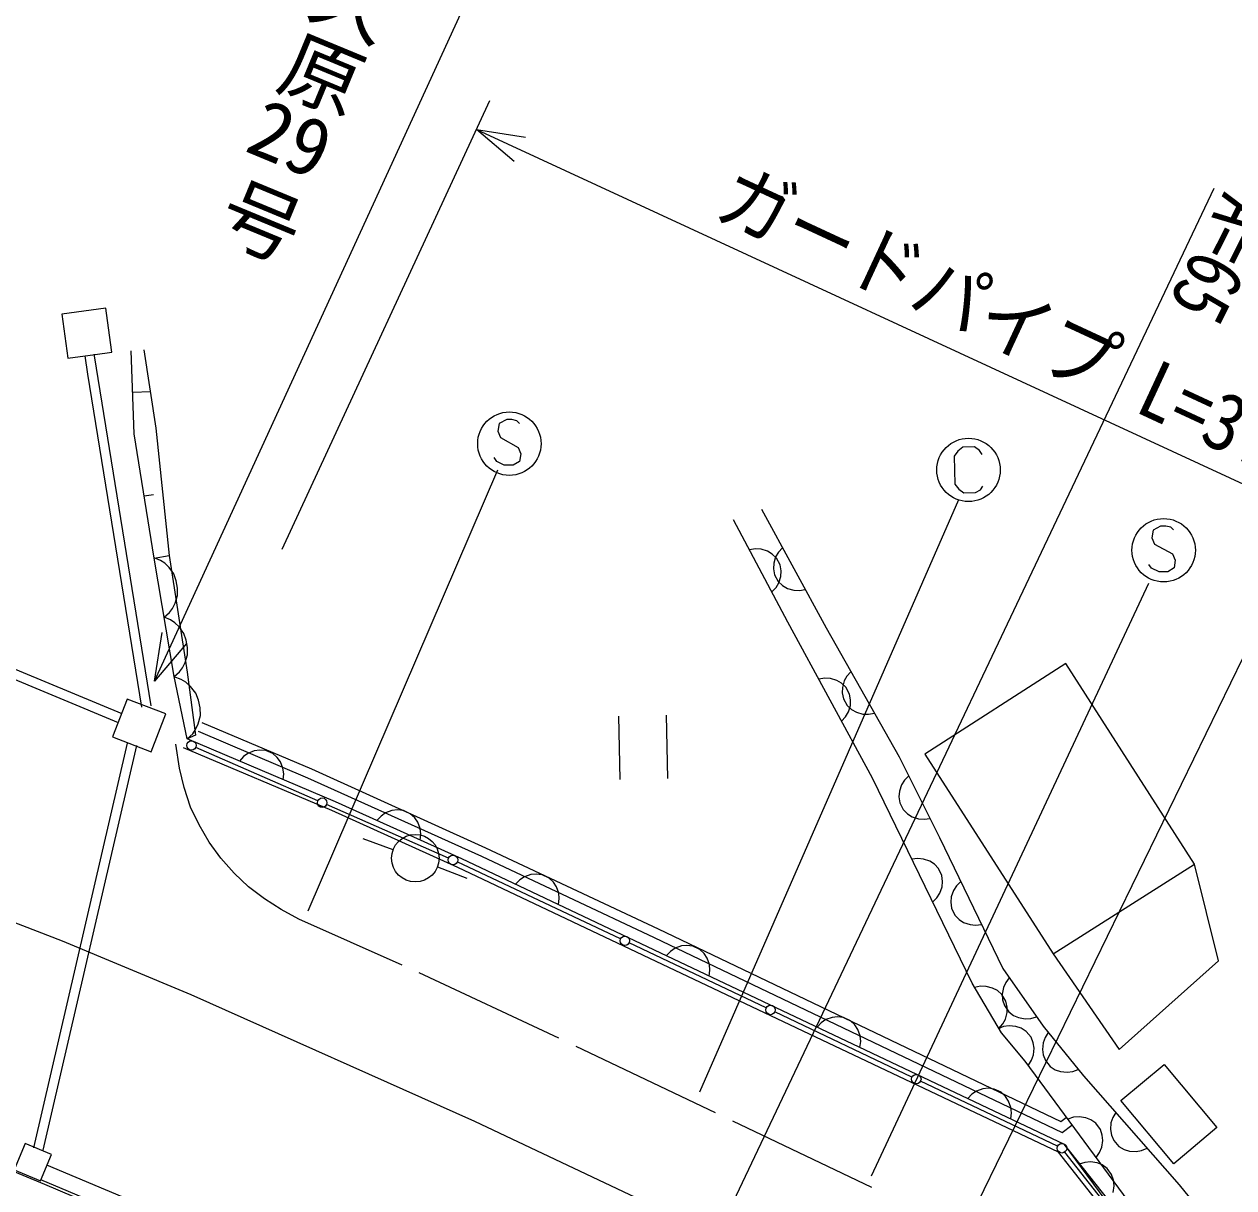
# Model space of a CAD drawing. Units: millimetres, scale not verified. Extents: x 40000 to 680000, y 20000 to 380000.
# Drawn here: x 84841 to 123002, y 297795 to 334513 of the extents above; entities that cross this region are included whole.
import ezdxf
from ezdxf.enums import TextEntityAlignment as Align

# ---------------------------------------------------------------- set-up
doc = ezdxf.new("R2010")
doc.units = ezdxf.units.MM
doc.header["$LTSCALE"] = 1000
doc.linetypes.add('CHAIN', pattern=[18.5, 12, -1.5, 3.5, -1.5])
for name, color, linetype, lineweight in [('M-BGD', 7, 'Continuous', 13), ('M-BGD-EXST', 7, 'Continuous', 13), ('M-BMK', 2, 'CHAIN', 13), ('M-STR-HTXT', 7, 'Continuous', 13)]:
    doc.layers.add(name, color=color, linetype=linetype, lineweight=lineweight)
doc.layers.add('M-BGD-HTXT', color=7, linetype='Continuous')
doc.styles.add('@ＭＳ ゴシック', font='')
doc.styles.add('ＭＳ ゴシック', font='')
doc.styles.get('@ＭＳ ゴシック').set_extended_font_data('@MS Gothic')
doc.styles.get('ＭＳ ゴシック').set_extended_font_data('MS Gothic')

msp = doc.modelspace()

# ---------------------------------------------------------------- linework, layer by layer
at = {"layer": 'M-BGD'}
for p, q in [((87413, 325554), (86024, 325364)), ((87468, 325159), (87413, 325554)), ((86024, 325364), (86214, 323977)), ((87604, 324167), (87468, 325159)), ((86214, 323977), (87080, 324095)), ((86853, 323474), (86761, 324048)), ((87064, 324052), (87057, 324096)), ((88849, 313009), (87064, 324052)), ((87080, 324095), (87604, 324167)), ((88312, 321591), (88221, 324209)), ((88620, 324238), (88997, 321766)), ((88553, 312961), (86853, 323474)), ((88266, 322900), (88821, 322920)), ((88997, 321766), (89420, 317744)), ((88940, 317666), (88312, 321591)), ((88626, 319629), (88919, 319676)), ((108106, 319210), (110144, 315460)), ((108937, 315643), (107221, 318876)), ((107915, 317953), (107728, 317922)), ((108089, 317944), (107915, 317953)), ((108292, 317882), (108089, 317944)), ((108767, 317994), (108637, 317856)), ((89145, 317594), (88938, 317675)), ((88940, 317666), (89420, 317744)), ((89572, 313928), (88940, 317666)), ((89276, 317501), (89145, 317594)), ((89414, 317370), (89276, 317501)), ((89420, 317744), (89979, 314061)), ((108442, 317792), (108292, 317882)), ((108580, 317661), (108442, 317792)), ((108488, 317502), (108481, 317327)), ((108548, 317705), (108488, 317502)), ((108637, 317856), (108548, 317705)), ((108692, 317449), (108580, 317661)), ((89564, 317164), (89414, 317370)), ((89640, 316946), (89564, 317164)), ((108481, 317327), (108514, 317140)), ((108514, 317140), (108629, 316929)), ((108723, 317262), (108692, 317449)), ((108714, 317087), (108723, 317262)), ((89678, 316721), (89640, 316946)), ((108562, 316734), (108652, 316884)), ((108629, 316929), (108767, 316800)), ((108652, 316884), (108714, 317087)), ((108767, 316800), (108918, 316711)), ((89604, 316246), (89678, 316490)), ((89678, 316490), (89678, 316721)), ((108431, 316597), (108562, 316734)), ((108918, 316711), (109121, 316651)), ((109121, 316651), (109296, 316643)), ((109296, 316643), (109483, 316677)), ((89423, 315946), (89517, 316077)), ((89517, 316077), (89604, 316246)), ((89255, 315801), (89423, 315946)), ((89461, 315721), (89255, 315801)), ((89593, 315627), (89461, 315721)), ((89731, 315496), (89593, 315627)), ((111601, 310723), (108937, 315643)), ((88954, 313783), (89197, 315321)), ((89881, 315291), (89731, 315496)), ((89956, 315072), (89881, 315291)), ((110144, 315460), (112444, 311398)), ((89961, 314971), (88954, 313783)), ((89995, 314847), (89956, 315072)), ((89995, 314616), (89995, 314847)), ((83642, 314541), (87921, 312759)), ((89921, 314372), (89995, 314616)), ((83527, 314264), (87806, 312483)), ((89572, 313928), (89740, 314072)), ((89740, 314072), (89834, 314204)), ((89834, 314204), (89921, 314372)), ((110924, 314082), (110797, 313941)), ((117702, 314335), (113253, 311480)), ((121764, 308005), (117702, 314335)), ((89987, 311958), (89572, 313928)), ((89795, 313839), (89575, 313915)), ((89937, 313746), (89795, 313839)), ((90088, 313614), (89937, 313746)), ((89979, 314061), (90246, 312076)), ((110099, 313875), (109912, 313843)), ((110274, 313868), (110099, 313875)), ((110477, 313807), (110274, 313868)), ((110628, 313718), (110477, 313807)), ((110766, 313589), (110628, 313718)), ((110711, 313789), (110654, 313584)), ((110797, 313941), (110711, 313789)), ((90254, 313404), (90088, 313614)), ((90343, 313178), (90254, 313404)), ((110654, 313584), (110650, 313409)), ((110650, 313409), (110686, 313223)), ((110881, 313377), (110766, 313589)), ((110913, 313191), (110881, 313377)), ((88095, 313219), (87632, 312023)), ((89307, 312751), (88095, 313219)), ((90392, 312943), (90343, 313178)), ((90403, 312700), (90392, 312943)), ((110686, 313223), (110805, 313014)), ((110805, 313014), (110946, 312887)), ((110845, 312813), (110906, 313016)), ((110906, 313016), (110913, 313191)), ((88845, 311554), (89307, 312751)), ((90335, 312440), (90403, 312700)), ((103587, 312681), (103631, 310681)), ((105150, 310714), (105107, 312714)), ((110627, 312523), (110756, 312662)), ((110756, 312662), (110845, 312813)), ((110946, 312887), (111098, 312801)), ((111098, 312801), (111302, 312744)), ((111302, 312744), (111477, 312740)), ((111477, 312740), (111663, 312776)), ((90158, 312117), (90250, 312259)), ((90250, 312259), (90335, 312440)), ((90332, 312200), (93782, 310737)), ((90450, 312477), (93903, 311012)), ((88092, 311822), (85138, 299053)), ((87632, 312023), (88845, 311554)), ((89743, 311040), (89622, 311798)), ((89987, 311958), (90158, 312117)), ((90246, 312076), (89987, 311958)), ((94663, 309973), (89987, 311958)), ((94663, 309973), (89987, 311958)), ((88385, 311755), (85431, 298986)), ((94543, 309698), (89869, 311682)), ((94106, 310008), (90255, 311694)), ((91760, 311401), (91635, 311259)), ((91902, 311504), (91760, 311401)), ((92098, 311583), (91902, 311504)), ((92271, 311607), (92098, 311583)), ((92461, 311592), (92271, 311607)), ((92682, 311499), (92461, 311592)), ((92824, 311373), (92682, 311499)), ((112444, 311398), (113720, 308848)), ((113253, 311480), (117299, 305177)), ((89886, 310426), (89743, 311040)), ((92927, 311232), (92824, 311373)), ((93006, 311035), (92927, 311232)), ((93030, 310862), (93006, 311035)), ((93015, 310672), (93030, 310862)), ((93782, 310737), (99267, 308257)), ((93903, 311012), (99395, 308528)), ((114745, 304249), (111601, 310723)), ((112612, 310659), (112518, 310512)), ((112746, 310794), (112612, 310659)), ((90091, 309810), (89886, 310426)), ((112451, 310310), (112438, 310136)), ((112518, 310512), (112451, 310310)), ((98231, 308201), (94380, 309887)), ((98644, 308179), (94663, 309973)), ((98644, 308179), (94663, 309973)), ((112438, 310136), (112465, 309948)), ((112465, 309948), (112573, 309734)), ((90358, 309246), (90091, 309810)), ((98521, 307905), (94543, 309698)), ((96098, 309524), (95970, 309384)), ((96242, 309623), (96098, 309524)), ((96441, 309698), (96242, 309623)), ((96614, 309719), (96441, 309698)), ((96803, 309700), (96614, 309719)), ((97022, 309601), (96803, 309700)), ((97161, 309472), (97022, 309601)), ((112573, 309734), (112707, 309599)), ((112707, 309599), (112854, 309506)), ((112854, 309506), (113056, 309439)), ((90677, 308702), (90358, 309246)), ((97261, 309329), (97161, 309472)), ((97336, 309130), (97261, 309329)), ((97357, 308957), (97336, 309130)), ((113056, 309439), (113230, 309425)), ((113230, 309425), (113418, 309452)), ((96477, 308457), (95540, 308807)), ((97337, 308768), (97357, 308957)), ((113720, 308848), (115714, 304719)), ((91046, 308194), (90677, 308702)), ((99395, 308528), (104840, 305965)), ((91462, 307725), (91046, 308194)), ((103656, 305654), (98504, 308077)), ((117663, 299166), (98644, 308179)), ((117663, 299166), (98644, 308179)), ((99267, 308257), (104711, 305694)), ((113034, 308186), (112846, 308161)), ((113208, 308170), (113034, 308186)), ((113408, 308101), (113208, 308170)), ((113555, 308005), (113408, 308101)), ((113688, 307869), (113555, 308005)), ((117299, 305177), (121764, 308005)), ((122515, 304961), (121764, 308005)), ((91923, 307294), (91462, 307725)), ((97879, 307924), (98811, 307562)), ((117472, 298925), (98521, 307905)), ((100620, 307608), (100475, 307511)), ((100820, 307679), (100620, 307608)), ((100994, 307696), (100820, 307679)), ((101183, 307673), (100994, 307696)), ((101400, 307570), (101183, 307673)), ((113792, 307653), (113688, 307869)), ((113817, 307465), (113792, 307653)), ((92426, 306912), (91923, 307294)), ((100475, 307511), (100344, 307374)), ((101536, 307439), (101400, 307570)), ((101633, 307293), (101536, 307439)), ((101705, 307094), (101633, 307293)), ((113732, 307091), (113802, 307291)), ((113802, 307291), (113817, 307465)), ((114255, 307327), (114159, 307181)), ((114391, 307459), (114255, 307327)), ((92949, 306574), (92426, 306912)), ((101699, 306731), (101722, 306920)), ((101722, 306920), (101705, 307094)), ((113501, 306812), (113637, 306944)), ((113637, 306944), (113732, 307091)), ((114089, 306980), (114073, 306806)), ((114159, 307181), (114089, 306980)), ((93510, 306275), (92949, 306574)), ((114073, 306806), (114097, 306618)), ((114097, 306618), (114202, 306402)), ((96769, 304819), (93510, 306275)), ((114202, 306402), (114334, 306266)), ((114334, 306266), (114480, 306170)), ((114480, 306170), (114681, 306100)), ((114681, 306100), (114855, 306084)), ((114855, 306084), (115043, 306108)), ((104711, 305694), (117584, 299541)), ((104840, 305965), (117550, 299890)), ((108253, 303472), (103928, 305526)), ((105375, 305354), (105230, 305257)), ((105575, 305426), (105375, 305354)), ((105749, 305443), (105575, 305426)), ((105938, 305420), (105749, 305443)), ((106154, 305317), (105938, 305420)), ((106291, 305186), (106154, 305317)), ((105230, 305257), (105098, 305120)), ((106388, 305040), (106291, 305186)), ((106460, 304840), (106388, 305040)), ((117299, 305177), (119389, 302157)), ((119389, 302157), (122515, 304961)), ((101712, 302514), (97307, 304579)), ((106454, 304478), (106477, 304666)), ((106477, 304666), (106460, 304840)), ((115714, 304719), (116985, 302898)), ((115670, 302687), (114745, 304249)), ((115011, 304154), (114825, 304113)), ((115186, 304152), (115011, 304154)), ((115391, 304100), (115186, 304152)), ((115807, 304271), (115735, 304112)), ((115920, 304424), (115807, 304271)), ((115545, 304017), (115391, 304100)), ((115688, 303892), (115545, 304017)), ((115811, 303686), (115688, 303892)), ((115735, 304112), (115698, 303903)), ((115698, 303903), (115710, 303728)), ((115710, 303728), (115764, 303546)), ((115764, 303546), (115902, 303350)), ((115851, 303500), (115811, 303686)), ((115850, 303325), (115851, 303500)), ((112849, 301290), (108524, 303344)), ((109985, 303004), (109853, 302867)), ((110130, 303101), (109985, 303004)), ((110330, 303172), (110130, 303101)), ((110504, 303189), (110330, 303172)), ((110692, 303167), (110504, 303189)), ((110909, 303064), (110692, 303167)), ((111046, 302933), (110909, 303064)), ((115714, 302966), (115797, 303120)), ((115797, 303120), (115850, 303325)), ((115902, 303350), (116054, 303236)), ((116054, 303236), (116213, 303165)), ((116213, 303165), (116422, 303128)), ((116422, 303128), (116597, 303140)), ((116597, 303140), (116779, 303194)), ((111143, 302787), (111046, 302933)), ((111215, 302587), (111143, 302787)), ((115741, 302882), (115565, 302813)), ((115590, 302823), (115714, 302966)), ((116420, 301787), (115670, 302687)), ((115914, 302909), (115741, 302882)), ((116126, 302890), (115914, 302909)), ((116291, 302832), (116126, 302890)), ((116452, 302732), (116291, 302832)), ((116606, 302548), (116452, 302732)), ((116985, 302898), (118261, 301331)), ((117150, 302696), (117048, 302536)), ((106648, 300156), (102256, 302255)), ((111209, 302225), (111232, 302413)), ((111232, 302413), (111215, 302587)), ((116675, 302371), (116606, 302548)), ((116702, 302199), (116675, 302371)), ((116988, 302371), (116967, 302160)), ((117048, 302536), (116988, 302371)), ((116625, 301822), (116682, 301987)), ((116682, 301987), (116702, 302199)), ((116967, 302160), (116992, 301987)), ((116992, 301987), (117059, 301810)), ((120011, 296931), (116420, 301787)), ((116525, 301661), (116625, 301822)), ((117059, 301810), (117210, 301624)), ((117210, 301624), (117370, 301522)), ((117370, 301522), (117535, 301462)), ((117919, 301465), (118096, 301533)), ((119437, 300548), (120807, 301691)), ((120807, 301691), (122471, 299697)), ((117445, 299107), (113120, 301161)), ((117535, 301462), (117746, 301441)), ((117746, 301441), (117919, 301465)), ((118261, 301331), (121283, 297887)), ((114740, 300751), (114608, 300614)), ((114885, 300848), (114740, 300751)), ((115085, 300919), (114885, 300848)), ((115259, 300936), (115085, 300919)), ((115447, 300913), (115259, 300936)), ((115664, 300811), (115447, 300913)), ((115801, 300679), (115664, 300811)), ((115898, 300534), (115801, 300679)), ((115970, 300334), (115898, 300534)), ((115987, 300160), (115970, 300334)), ((121106, 298549), (119437, 300548)), ((115964, 299971), (115987, 300160)), ((117550, 299890), (117715, 300014)), ((117950, 300021), (117769, 299962)), ((118124, 300038), (117950, 300021)), ((118334, 300006), (118124, 300038)), ((118495, 299939), (118334, 300006)), ((119181, 300009), (119128, 299842)), ((119277, 300173), (119181, 300009)), ((85489, 297904), (81251, 299658)), ((111588, 297802), (107198, 299896)), ((117584, 299541), (117895, 299774)), ((118650, 299830), (118495, 299939)), ((118793, 299637), (118650, 299830)), ((118852, 299457), (118793, 299637)), ((119128, 299842), (119114, 299630)), ((119114, 299630), (119145, 299458)), ((122471, 299697), (121106, 298549)), ((84869, 299193), (84522, 298363)), ((85699, 298846), (84869, 299193)), ((118837, 299073), (118869, 299283)), ((118869, 299283), (118852, 299457)), ((119145, 299458), (119219, 299284)), ((119219, 299284), (119377, 299103)), ((85352, 298016), (85699, 298846)), ((121840, 293393), (117472, 298925)), ((119479, 296708), (117663, 299166)), ((122075, 293579), (117663, 299166)), ((121818, 293661), (117674, 298925)), ((118661, 298756), (118770, 298911)), ((118770, 298911), (118837, 299073)), ((119377, 299103), (119541, 299007)), ((119541, 299007), (119708, 298954)), ((119708, 298954), (119919, 298940)), ((119919, 298940), (120091, 298972)), ((120091, 298972), (120266, 299045)), ((89255, 296956), (85556, 298508)), ((118306, 298599), (118126, 298540)), ((118480, 298616), (118306, 298599)), ((118690, 298584), (118480, 298616)), ((118852, 298517), (118690, 298584)), ((119007, 298408), (118852, 298517)), ((84522, 298363), (85352, 298016)), ((89062, 296495), (85362, 298047)), ((119149, 298215), (119007, 298408)), ((119208, 298034), (119149, 298215)), ((92624, 294872), (85489, 297904)), ((119193, 297650), (119225, 297860)), ((119225, 297860), (119208, 298034)), ((121283, 297887), (123585, 295041))]:
    msp.add_line(p, q, dxfattribs=at)
for centre, radius in [((90118, 311754), 150), ((94243, 309947), 150), ((97180, 308195), 750), ((98368, 308140), 150), ((98368, 308140), 150), ((103792, 305590), 150), ((108388, 303408), 150), ((112985, 301225), 150), ((117581, 299043), 150)]:
    msp.add_circle(centre, radius, dxfattribs=at)
at = {"layer": 'M-BGD-EXST'}
for p, q in [((99828, 321916), (99788, 321676)), ((100068, 322036), (99828, 321916)), ((100228, 322036), (100068, 322036)), ((100388, 321996), (100228, 322036)), ((100468, 321916), (100388, 321996)), ((99788, 321676), (99868, 321476)), ((99868, 321476), (100428, 321156)), ((100428, 321156), (100508, 320956)), ((100508, 320956), (100468, 320716)), ((114300, 321041), (114184, 320879)), ((114457, 321165), (114300, 321041)), ((114817, 321173), (114457, 321165)), ((114980, 321056), (114817, 321173)), ((115063, 320938), (114980, 321056)), ((99748, 320716), (99668, 320836)), ((99988, 320596), (99748, 320716)), ((100268, 320596), (99988, 320596)), ((100468, 320716), (100268, 320596)), ((114184, 320879), (114203, 319999)), ((93800, 306536), (99786, 320448)), ((114203, 319999), (114326, 319841)), ((114326, 319841), (114489, 319725)), ((114849, 319733), (115007, 319816)), ((115007, 319816), (115084, 319938)), ((106157, 300823), (114323, 319517)), ((114489, 319725), (114849, 319733)), ((120693, 318672), (120455, 318546)), ((120853, 318675), (120693, 318672)), ((121013, 318639), (120853, 318675)), ((120455, 318546), (120421, 318305)), ((120421, 318305), (120505, 318107)), ((121095, 318560), (121013, 318639)), ((120505, 318107), (121072, 317800)), ((121072, 317800), (121156, 317601)), ((121156, 317601), (121121, 317361)), ((120402, 317345), (120319, 317463)), ((120644, 317230), (120402, 317345)), ((120924, 317236), (120644, 317230)), ((121121, 317361), (120924, 317236)), ((111572, 298176), (120324, 316879)), ((114635, 296744), (123686, 315327))]:
    msp.add_line(p, q, dxfattribs=at)
for centre in [(100148, 321276), (114633, 320448), (120789, 317913)]:
    msp.add_circle(centre, 1000, dxfattribs=at)
at = {"layer": 'M-BMK'}
msp.add_lwpolyline([(81934, 307175), (86037, 305585), (90101, 303899), (99045, 299894), (106699, 296288)], dxfattribs=at)
at = {"layer": 'M-STR-HTXT'}
for p, q in [((88954, 313783), (100838, 339705)), ((92985, 317949), (99535, 332100)), ((100300, 330181), (99115, 331192)), ((99115, 331192), (100653, 330944)), ((99115, 331192), (132240, 315860)), ((106701, 296287), (122386, 329339))]:
    msp.add_line(p, q, dxfattribs=at)

# ---------------------------------------------------------------- texts
at = {"layer": 'M-BGD-HTXT', "style": '@ＭＳ ゴシック'}
msp.add_text('市道上久原\u3000号', height=1833, rotation=247.5, dxfattribs=at).set_placement((98521, 343353), align=Align.MIDDLE_LEFT)
at = {"layer": 'M-BGD-HTXT', "style": 'ＭＳ ゴシック'}
msp.add_text('29', height=1833, rotation=337.5, dxfattribs=at).set_placement((91535, 330022), align=Align.BOTTOM_LEFT)
at = {"layer": 'M-STR-HTXT', "style": 'ＭＳ ゴシック'}
for s, rotation, width, p in [('ガードパイプ L=37.4', 335.1, 0.9, (106323, 327972)), ('A=65', 243.2, 0.8, (122229, 329525))]:
    msp.add_text(s, height=1833, rotation=rotation, dxfattribs=dict(at, width=width)).set_placement(p, align=Align.BOTTOM_LEFT)

doc.saveas('drawing.dxf')
